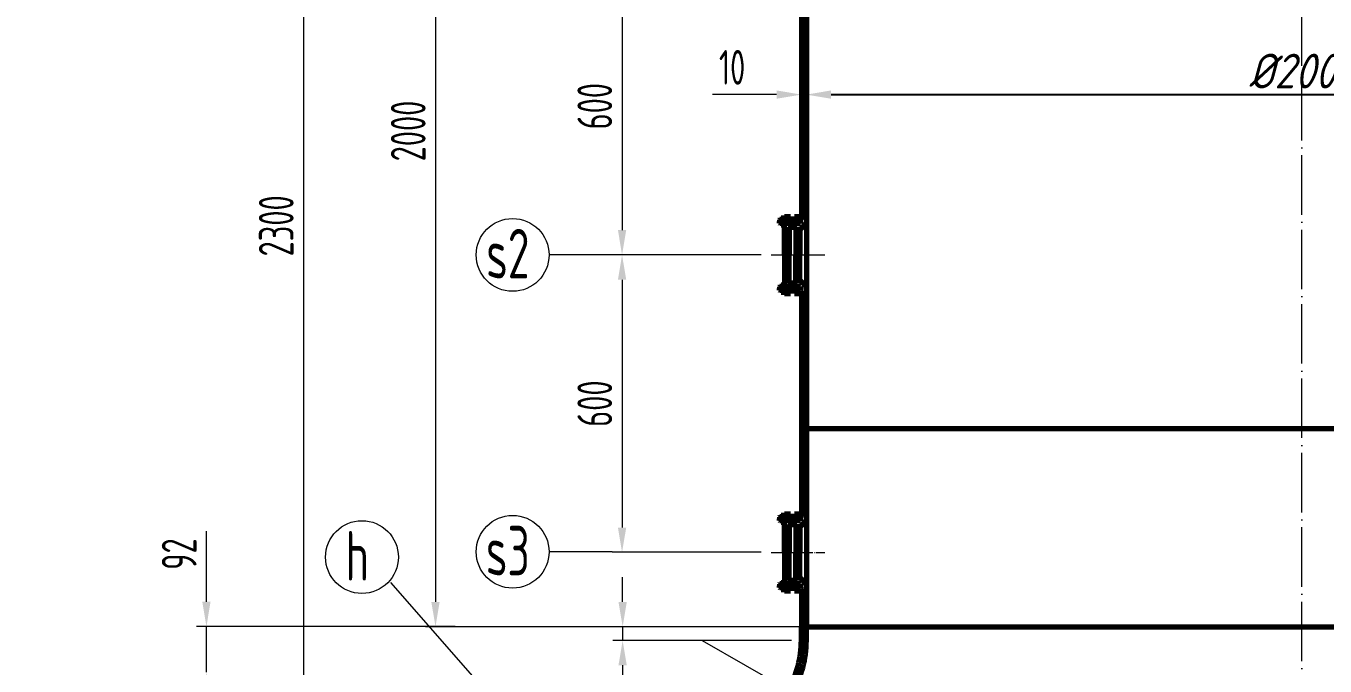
# Model space of a CAD drawing. Header units: millimetres. Extents: x -81840 to -69960, y -57447 to -40627.
# Drawn here: x -80411 to -77791, y -45711 to -44420 of the extents above; entities that cross this region are included whole.
import ezdxf
from ezdxf.enums import TextEntityAlignment as Align

# ---------------------------------------------------------------- set-up
doc = ezdxf.new("R2010")
doc.units = ezdxf.units.MM
doc.linetypes.add('ACAD_ISO04W100', pattern=[30, 24, -3, 0, -3])
for name, color, linetype, lineweight in [('中心线', 1, 'ACAD_ISO04W100', 18), ('标注', 7, 'Continuous', 18), ('粗实线', 4, 'Continuous', 70)]:
    doc.layers.add(name, color=color, linetype=linetype, lineweight=lineweight)
doc.styles.add('GB', font='gbeitc.shx', dxfattribs={"bigfont": 'gbcbig.shx'})
doc.styles.add('HGCAD', font='gbenor.shx', dxfattribs={"width": 0.75, "bigfont": 'gbcbig.shx'})
doc.dimstyles.new('GB$0', dxfattribs={"dimscale": 20, "dimtxt": 3.5, "dimasz": 2.5, "dimexe": 2.25, "dimexo": 2, "dimtad": 1, "dimdec": 0, "dimtxsty": 'GB', "dimcen": 2.5, "dimadec": 0, "dimazin": 0, "dimtfac": 1, "dimtdec": 0, "dimtmove": 0, "dimatfit": 3, "dimfxl": 1.25, "dimarcsym": 0})
doc.dimstyles.new('GB$2', dxfattribs={"dimscale": 20, "dimtxt": 3.5, "dimasz": 2.5, "dimexe": 2.25, "dimexo": 2, "dimtad": 1, "dimdec": 0, "dimtxsty": 'GB', "dimcen": 2.5, "dimadec": 0, "dimazin": 0, "dimtfac": 1, "dimtdec": 0, "dimtmove": 0, "dimatfit": 3, "dimfxl": 1.25, "dimarcsym": 0})
doc.dimstyles.new('GB$4', dxfattribs={"dimscale": 20, "dimtxt": 3.5, "dimasz": 2.5, "dimexe": 2.25, "dimexo": 2, "dimtad": 1, "dimtoh": 1, "dimdec": 0, "dimtxsty": 'GB', "dimcen": 2.5, "dimadec": 0, "dimazin": 0, "dimtfac": 1, "dimtdec": 0, "dimtmove": 0, "dimatfit": 3, "dimfxl": 1.25, "dimarcsym": 0})

# ---------------------------------------------------------------- blocks, each defined once
blk = doc.blocks.new('*D7')
at = {"layer": 'Defpoints', "color": 0, "ltscale": 20}
for p in [(-78837.1, -44544.8), (-76837.1, -44558), (-76837.1, -44593.1)]:
    blk.add_point(p, dxfattribs=at)
at = {"layer": '标注', "color": 0, "lineweight": -2, "ltscale": 20}
for p, q in [((-76837.1, -44553.1), (-76837.1, -44513)), ((-78787.1, -44558), (-76887.1, -44558)), ((-78837.1, -44584.8), (-78837.1, -44603))]:
    blk.add_line(p, q, dxfattribs=at)
at = {"layer": '标注', "color": 0, "ltscale": 20}
for points in [[(-78787.1, -44549.6), (-78787.1, -44566.3), (-78837.1, -44558)], [(-76887.1, -44549.6), (-76887.1, -44566.3), (-76837.1, -44558)]]:
    blk.add_solid(points, dxfattribs=at)
at = {"layer": '标注', "color": 0, "ltscale": 20, "insert": (-77837.1, -44510.5), "char_height": 70, "attachment_point": 5, "style": 'GB'}
blk.add_mtext('%%C2000', dxfattribs=at)
blk = doc.blocks.new('*D10')
at = {"layer": 'Defpoints', "color": 0, "ltscale": 20}
for p in [(-78870.2, -43631.4), (-79851.3, -45931.3), (-78091.3, -45931.3)]:
    blk.add_point(p, dxfattribs=at)
at = {"layer": '标注', "color": 0, "ltscale": 20}
for p, q in [((-78890.2, -43631.4), (-79871.3, -43631.4)), ((-79851.3, -43681.4), (-79851.3, -45881.3)), ((-78111.3, -45931.3), (-79871.3, -45931.3))]:
    blk.add_line(p, q, dxfattribs=at)
for points in [[(-79859.6, -43681.4), (-79843, -43681.4), (-79851.3, -43631.4)], [(-79859.6, -45881.3), (-79843, -45881.3), (-79851.3, -45931.3)]]:
    blk.add_solid(points, dxfattribs=at)
at = {"layer": '标注', "color": 0, "ltscale": 20, "insert": (-79906.3, -44822.8), "char_height": 70, "attachment_point": 5, "rotation": 90, "style": 'HGCAD'}
blk.add_mtext('2300', dxfattribs=at)
blk = doc.blocks.new('*D18')
at = {"layer": 'Defpoints', "color": 0, "ltscale": 20}
for p in [(-78065.1, -42375.3), (-80676.9, -50977.7), (-78246.1, -50977.7)]:
    blk.add_point(p, dxfattribs=at)
at = {"layer": '标注', "color": 0, "ltscale": 20}
for p, q in [((-78085.1, -42375.3), (-80696.9, -42375.3)), ((-80676.9, -42425.3), (-80676.9, -50927.7)), ((-78266.1, -50977.7), (-80696.9, -50977.7))]:
    blk.add_line(p, q, dxfattribs=at)
for points in [[(-80685.2, -42425.3), (-80668.5, -42425.3), (-80676.9, -42375.3)], [(-80685.2, -50927.7), (-80668.5, -50927.7), (-80676.9, -50977.7)]]:
    blk.add_solid(points, dxfattribs=at)
at = {"layer": '标注', "color": 0, "ltscale": 20, "insert": (-80731.9, -46689), "char_height": 70, "attachment_point": 5, "rotation": 90, "style": 'HGCAD'}
blk.add_mtext('8602', dxfattribs=at)
blk = doc.blocks.new('*D31')
at = {"layer": 'Defpoints', "color": 0, "ltscale": 20}
for p in [(-79208.8, -44281.4), (-79208.8, -44881.4), (-78908.3, -44881.4)]:
    blk.add_point(p, dxfattribs=at)
at = {"layer": '标注', "color": 0, "ltscale": 20}
for p, q in [((-79208.8, -44331.4), (-79208.8, -44831.4)), ((-78928.3, -44881.4), (-79228.8, -44881.4))]:
    blk.add_line(p, q, dxfattribs=at)
for points in [[(-79217.1, -44331.4), (-79200.4, -44331.4), (-79208.8, -44281.4)], [(-79217.1, -44831.4), (-79200.4, -44831.4), (-79208.8, -44881.4)]]:
    blk.add_solid(points, dxfattribs=at)
at = {"layer": '标注', "color": 0, "ltscale": 20, "insert": (-79263.8, -44581.4), "char_height": 70, "attachment_point": 5, "rotation": 90, "style": 'HGCAD'}
blk.add_mtext('600', dxfattribs=at)
blk = doc.blocks.new('*D32')
at = {"layer": 'Defpoints', "color": 0, "ltscale": 20}
for p in [(-79208.8, -44881.4), (-79208.8, -45481.4), (-78908.3, -45481.4)]:
    blk.add_point(p, dxfattribs=at)
at = {"layer": '标注', "color": 0, "ltscale": 20}
for p, q in [((-79208.8, -44931.4), (-79208.8, -45431.4)), ((-78928.3, -45481.4), (-79228.8, -45481.4))]:
    blk.add_line(p, q, dxfattribs=at)
for points in [[(-79217.1, -44931.4), (-79200.4, -44931.4), (-79208.8, -44881.4)], [(-79217.1, -45431.4), (-79200.4, -45431.4), (-79208.8, -45481.4)]]:
    blk.add_solid(points, dxfattribs=at)
at = {"layer": '标注', "color": 0, "ltscale": 20, "insert": (-79263.8, -45181.4), "char_height": 70, "attachment_point": 5, "rotation": 90, "style": 'HGCAD'}
blk.add_mtext('600', dxfattribs=at)
blk = doc.blocks.new('*D65')
at = {"layer": 'Defpoints', "color": 0, "ltscale": 20}
for p in [(-79047.1, -45659.1), (-78873.9, -45759.1)]:
    blk.add_point(p, dxfattribs=at)
at = {"layer": '标注', "color": 0, "ltscale": 20}
for p, q in [((-79047.1, -45659.1), (-78873.9, -45759.1)), ((-78726.7, -45844.1), (-78830.6, -45784.1)), ((-78592.9, -45844.1), (-78726.7, -45844.1))]:
    blk.add_line(p, q, dxfattribs=at)
blk.add_solid([(-78826.4, -45776.9), (-78834.8, -45791.4), (-78873.9, -45759.1)], dxfattribs=at)
at = {"layer": '标注', "color": 0, "ltscale": 20, "insert": (-78649.8, -45789.1), "char_height": 70, "attachment_point": 5, "style": 'HGCAD'}
blk.add_mtext('R200', dxfattribs=at)
blk = doc.blocks.new('*D66')
at = {"layer": 'Defpoints', "color": 0, "ltscale": 20}
for p in [(-78847.1, -45631.4), (-79207.6, -45659.1), (-78847.1, -45659.1)]:
    blk.add_point(p, dxfattribs=at)
at = {"layer": '标注', "color": 0, "ltscale": 20}
for p, q in [((-79207.6, -45581.4), (-79207.6, -45531.4)), ((-78867.1, -45631.4), (-79227.6, -45631.4)), ((-79207.6, -45631.4), (-79207.6, -45659.1)), ((-78867.1, -45659.1), (-79227.6, -45659.1)), ((-79207.6, -45709.1), (-79207.6, -45848.4))]:
    blk.add_line(p, q, dxfattribs=at)
for points in [[(-79216, -45581.4), (-79199.3, -45581.4), (-79207.6, -45631.4)], [(-79216, -45709.1), (-79199.3, -45709.1), (-79207.6, -45659.1)]]:
    blk.add_solid(points, dxfattribs=at)
at = {"layer": '标注', "color": 0, "ltscale": 20, "insert": (-79262.6, -45803.8), "char_height": 70, "attachment_point": 5, "rotation": 90, "style": 'HGCAD'}
blk.add_mtext('28', dxfattribs=at)
blk = doc.blocks.new('*D67')
at = {"layer": 'Defpoints', "color": 0, "ltscale": 20}
for p in [(-77838, -42131.5), (-78865.2, -45764.1), (-78627.8, -46155.2), (-79276.8, -46477), (-77837.1, -50954.5)]:
    blk.add_point(p, dxfattribs=at)
at = {"layer": '标注', "color": 0, "ltscale": 20}
blk.add_arc((-77837.9, -43984.7), 2309.9, 241.2403, 268.7657, dxfattribs=at)
for points in [[(-78953.3, -46016.8), (-78945.1, -46002.3), (-78992.8, -45985)], [(-77887.5, -46285.6), (-77887.7, -46302.3), (-77837.6, -46294.5)]]:
    blk.add_solid(points, dxfattribs=at)
at = {"layer": '标注', "color": 0, "ltscale": 20, "insert": (-78421.3, -46162.7), "char_height": 70, "attachment_point": 5, "rotation": 345.003, "style": 'HGCAD'}
blk.add_mtext('30.0°', dxfattribs=at)
blk = doc.blocks.new('*D73')
at = {"layer": 'Defpoints', "color": 0, "ltscale": 20}
for p in [(-79428.6, -43631.4), (-79585.1, -45631.4), (-78807.1, -45631.4)]:
    blk.add_point(p, dxfattribs=at)
at = {"layer": '标注', "color": 0, "ltscale": 20}
for p, q in [((-79448.6, -43631.4), (-79605.1, -43631.4)), ((-79585.1, -43681.4), (-79585.1, -45581.4)), ((-78827.1, -45631.4), (-79605.1, -45631.4))]:
    blk.add_line(p, q, dxfattribs=at)
for points in [[(-79593.5, -43681.4), (-79576.8, -43681.4), (-79585.1, -43631.4)], [(-79593.5, -45581.4), (-79576.8, -45581.4), (-79585.1, -45631.4)]]:
    blk.add_solid(points, dxfattribs=at)
at = {"layer": '标注', "color": 0, "ltscale": 20, "insert": (-79640.1, -44631.4), "char_height": 70, "attachment_point": 5, "rotation": 90, "style": 'HGCAD'}
blk.add_mtext('2000', dxfattribs=at)
blk = doc.blocks.new('*D74')
at = {"layer": 'Defpoints', "color": 0, "ltscale": 20}
for p in [(-77838, -42131.5), (-79276.8, -48295.9), (-78228.6, -48570.2), (-78350.5, -49900.3), (-77837.1, -50954.5)]:
    blk.add_point(p, dxfattribs=at)
at = {"layer": '标注', "color": 0, "ltscale": 20}
blk.add_arc((-77837.1, -50789.5), 2253.5, 91.2772, 118.7287, dxfattribs=at)
for points in [[(-77887.5, -48528.2), (-77887.3, -48544.9), (-77837.4, -48536)], [(-78916.2, -48820.6), (-78924.4, -48806.1), (-78963.9, -48837.9)]]:
    blk.add_solid(points, dxfattribs=at)
at = {"layer": '标注', "color": 0, "ltscale": 20, "insert": (-78434.7, -48559.7), "char_height": 70, "attachment_point": 5, "rotation": 15.003, "style": 'HGCAD'}
blk.add_mtext('30.0°', dxfattribs=at)
blk = doc.blocks.new('*D79')
at = {"layer": 'Defpoints', "color": 0, "ltscale": 20}
for p in [(-78847.1, -44558), (-78847.1, -44558), (-78837.1, -44558)]:
    blk.add_point(p, dxfattribs=at)
at = {"layer": '标注', "color": 0, "ltscale": 20}
for p, q in [((-78897.1, -44558), (-79026.5, -44558)), ((-78837.1, -44558), (-78847.1, -44558)), ((-78787.1, -44558), (-78737.1, -44558))]:
    blk.add_line(p, q, dxfattribs=at)
for points in [[(-78897.1, -44549.6), (-78897.1, -44566.3), (-78847.1, -44558)], [(-78787.1, -44549.6), (-78787.1, -44566.3), (-78837.1, -44558)]]:
    blk.add_solid(points, dxfattribs=at)
at = {"layer": '标注', "color": 0, "ltscale": 20, "insert": (-78986.8, -44503), "char_height": 70, "attachment_point": 5, "style": 'HGCAD'}
blk.add_mtext('10', dxfattribs=at)
blk = doc.blocks.new('*D80')
at = {"layer": 'Defpoints', "color": 0, "ltscale": 20}
for p in [(-77840, -42131.5), (-77642.1, -42575.3), (-77751.7, -42706.8), (-76928.8, -43284.4), (-77840.9, -51206.2)]:
    blk.add_point(p, dxfattribs=at)
at = {"layer": '标注', "color": 0, "ltscale": 20}
blk.add_arc((-77840, -42378.5), 339.9, 278.4309, 306.7317, dxfattribs=at)
for points in [[(-77642.2, -42644.6), (-77631.3, -42657.2), (-77599, -42618.2)], [(-77789.6, -42723), (-77790.8, -42706.4), (-77840, -42718.4)]]:
    blk.add_solid(points, dxfattribs=at)
at = {"layer": '标注', "color": 0, "ltscale": 20, "insert": (-77730.6, -42641.6), "char_height": 70, "attachment_point": 5, "rotation": 22.5813, "style": 'HGCAD'}
blk.add_mtext('45%%D', dxfattribs=at)
blk = doc.blocks.new('*D115')
at = {"layer": 'Defpoints', "color": 0, "ltscale": 20}
for p in [(-80047.1, -45631.1), (-79525.2, -45631.1), (-80047.1, -45723.2)]:
    blk.add_point(p, dxfattribs=at)
at = {"layer": '标注', "color": 0, "ltscale": 20}
for p, q in [((-80047.1, -45581.1), (-80047.1, -45438.6)), ((-79545.2, -45631.1), (-80067.1, -45631.1)), ((-80047.1, -45723.2), (-80047.1, -45631.1)), ((-80047.1, -45773.2), (-80047.1, -45823.2))]:
    blk.add_line(p, q, dxfattribs=at)
for points in [[(-80055.5, -45581.1), (-80038.8, -45581.1), (-80047.1, -45631.1)], [(-80055.5, -45773.2), (-80038.8, -45773.2), (-80047.1, -45723.2)]]:
    blk.add_solid(points, dxfattribs=at)
at = {"layer": '标注', "color": 0, "ltscale": 20, "insert": (-80102.1, -45484.9), "char_height": 70, "attachment_point": 5, "rotation": 90, "style": 'HGCAD'}
blk.add_mtext('92', dxfattribs=at)

msp = doc.modelspace()

# ---------------------------------------------------------------- hatches: boundary and pattern name
at = {"layer": '中心线', "linetype": 'ByBlock', "lineweight": 18}
for points in [[(-78873.29, -44830.48), (-78873.29, -44825.45), (-78873.29, -44824.45), (-78871.95, -44824.45), (-78871.95, -44830.48)], [(-78857.2, -44830.48), (-78857.2, -44825.45), (-78857.2, -44824.45), (-78858.54, -44824.45), (-78858.54, -44830.48)], [(-78873.29, -44932.39), (-78873.29, -44937.42), (-78873.29, -44938.42), (-78871.95, -44938.42), (-78871.95, -44932.39)], [(-78857.2, -44932.39), (-78857.2, -44937.42), (-78857.2, -44938.42), (-78858.54, -44938.42), (-78858.54, -44932.39)], [(-78873.29, -45430.48), (-78873.29, -45425.45), (-78873.29, -45424.45), (-78871.95, -45424.45), (-78871.95, -45430.48)], [(-78857.2, -45430.48), (-78857.2, -45425.45), (-78857.2, -45424.45), (-78858.54, -45424.45), (-78858.54, -45430.48)], [(-78873.29, -45532.39), (-78873.29, -45537.42), (-78873.29, -45538.42), (-78871.95, -45538.42), (-78871.95, -45532.39)], [(-78857.2, -45532.39), (-78857.2, -45537.42), (-78857.2, -45538.42), (-78858.54, -45538.42), (-78858.54, -45532.39)]]:
    msp.add_hatch(color=256, dxfattribs=at).paths.add_polyline_path(points)

# ---------------------------------------------------------------- linework, layer by layer
msp.add_point((-78837.1, -45379.63))
at = {"layer": '中心线', "ltscale": 5}
for p, q in [((-77837.13, -50954.48), (-77838.04, -42131.47)), ((-78908.27, -44881.43), (-78799.81, -44881.43))]:
    msp.add_line(p, q, dxfattribs=at)
at = {"layer": '中心线', "linetype": 'ByBlock', "lineweight": 18}
for p, q in [((-78845.04, -44813.72), (-78894.3, -44813.72)), ((-78888.04, -44810.37), (-78891.39, -44810.37)), ((-78888.04, -44817.07), (-78891.39, -44817.07)), ((-78873.29, -44825.45), (-78873.29, -44824.45)), ((-78871.95, -44830.48), (-78873.29, -44830.48)), ((-78871.95, -44824.45), (-78871.95, -44830.48)), ((-78857.2, -44824.45), (-78858.54, -44824.45)), ((-78858.54, -44825.45), (-78858.54, -44824.45)), ((-78858.54, -44830.48), (-78857.2, -44830.48)), ((-78871.95, -44932.39), (-78873.29, -44932.39)), ((-78871.95, -44938.42), (-78871.95, -44932.39)), ((-78858.54, -44932.39), (-78857.2, -44932.39)), ((-78843.78, -44949.15), (-78894.3, -44949.15)), ((-78888.04, -44945.8), (-78891.39, -44945.8)), ((-78888.04, -44952.5), (-78891.39, -44952.5)), ((-78873.29, -44937.42), (-78873.29, -44938.42)), ((-78869.27, -44942.11), (-78869.27, -44937.42)), ((-78858.54, -44937.42), (-78858.54, -44938.42)), ((-78857.2, -44938.42), (-78858.54, -44938.42)), ((-78845.04, -45413.72), (-78894.3, -45413.72)), ((-78888.04, -45410.37), (-78891.39, -45410.37)), ((-78888.04, -45417.07), (-78891.39, -45417.07)), ((-78873.29, -45425.45), (-78873.29, -45424.45)), ((-78871.95, -45430.48), (-78873.29, -45430.48)), ((-78871.95, -45424.45), (-78871.95, -45430.48)), ((-78857.2, -45424.45), (-78858.54, -45424.45)), ((-78858.54, -45425.45), (-78858.54, -45424.45)), ((-78858.54, -45430.48), (-78857.2, -45430.48)), ((-78871.95, -45532.39), (-78873.29, -45532.39)), ((-78873.29, -45537.42), (-78873.29, -45538.42)), ((-78871.95, -45538.42), (-78871.95, -45532.39)), ((-78869.27, -45542.11), (-78869.27, -45537.42)), ((-78858.54, -45532.39), (-78857.2, -45532.39)), ((-78858.54, -45537.42), (-78858.54, -45538.42)), ((-78857.2, -45538.42), (-78858.54, -45538.42)), ((-78843.78, -45549.15), (-78894.3, -45549.15)), ((-78888.04, -45545.8), (-78891.39, -45545.8)), ((-78888.04, -45552.5), (-78891.39, -45552.5))]:
    msp.add_line(p, q, dxfattribs=at)
at = {"layer": '中心线'}
msp.add_line((-78908.27, -45481.43), (-78799.81, -45481.43), dxfattribs=at)
at = {"layer": '标注', "ltscale": 20}
for p, q in [((-79228.78, -44881.43), (-79356.11, -44881.43)), ((-79228.78, -45480.34), (-79356.11, -45480.34)), ((-79675.67, -45542.33), (-79259.62, -46017.8)), ((-78120.98, -45631.43), (-78457.12, -45631.43))]:
    msp.add_line(p, q, dxfattribs=at)
for centre in [(-79429.5, -44881.43), (-79429.5, -45480.34), (-79733.44, -45490.96)]:
    msp.add_circle(centre, 73.39, dxfattribs=at)
at = {"layer": '粗实线'}
for p, q in [((-78837.1, -43631.43), (-78837.1, -45631.43)), ((-78847.1, -44359.21), (-78847.1, -44803.66)), ((-78847.1, -44959.21), (-78847.1, -45403.66)), ((-78847.1, -45231.43), (-76827.1, -45231.43)), ((-78847.1, -45559.21), (-78847.1, -45631.43)), ((-78847.1, -45631.43), (-76827.1, -45631.43)), ((-78847.1, -45659.14), (-78847.1, -45631.43)), ((-78837.1, -45659.14), (-78837.1, -45631.43))]:
    msp.add_line(p, q, dxfattribs=at)
at = {"layer": '粗实线', "linetype": 'ByBlock'}
for p, q in [((-78881.34, -44881.43), (-78881.34, -44803.66)), ((-78881.34, -44803.66), (-78869.27, -44803.66)), ((-78869.27, -44803.66), (-78869.27, -44809.7)), ((-78861.22, -44809.7), (-78861.22, -44803.66)), ((-78861.22, -44803.66), (-78837.1, -44803.66)), ((-78837.1, -44803.66), (-78837.1, -44939.92)), ((-78891.39, -44810.37), (-78890.72, -44809.7)), ((-78891.39, -44810.37), (-78891.39, -44813.72)), ((-78891.39, -44817.07), (-78891.39, -44813.72)), ((-78891.39, -44817.07), (-78890.72, -44817.74)), ((-78888.04, -44809.7), (-78890.72, -44809.7)), ((-78888.04, -44817.74), (-78890.72, -44817.74)), ((-78888.04, -44806.63), (-78881.34, -44806.63)), ((-78888.04, -44817.74), (-78888.04, -44806.63)), ((-78888.04, -44809.7), (-78888.04, -44820.81)), ((-78888.04, -44810.87), (-78881.34, -44810.87)), ((-78888.04, -44816.57), (-78881.34, -44816.57)), ((-78888.04, -44820.81), (-78881.34, -44820.81)), ((-78869.27, -44809.36), (-78881.34, -44809.36)), ((-78848.63, -44809.7), (-78881.34, -44809.7)), ((-78848.63, -44810.37), (-78881.34, -44810.37)), ((-78848.63, -44817.07), (-78881.34, -44817.07)), ((-78848.63, -44817.74), (-78881.34, -44817.74)), ((-78869.27, -44818.08), (-78881.34, -44818.08)), ((-78879.33, -44830.48), (-78881.34, -44827)), ((-78879.33, -44830.48), (-78879.33, -44881.43)), ((-78873.29, -44830.48), (-78879.33, -44830.48)), ((-78873.29, -44824.45), (-78869.27, -44824.45)), ((-78873.29, -44825.45), (-78873.29, -44881.43)), ((-78871.95, -44825.45), (-78871.95, -44881.43)), ((-78871.95, -44825.45), (-78858.54, -44825.45)), ((-78871.95, -44830.48), (-78871.95, -44880.76)), ((-78869.27, -44817.74), (-78869.27, -44825.45)), ((-78861.22, -44825.45), (-78861.22, -44817.74)), ((-78861.22, -44824.45), (-78858.54, -44824.45)), ((-78858.54, -44825.45), (-78858.54, -44881.43)), ((-78857.2, -44881.43), (-78857.2, -44824.45)), ((-78857.2, -44830.48), (-78850.15, -44830.48)), ((-78852.04, -44809.7), (-78852.04, -44817.74)), ((-78852.04, -44809.7), (-78851.42, -44810.35)), ((-78852.04, -44817.74), (-78851.42, -44817.08)), ((-78851.42, -44810.35), (-78851.42, -44813.72)), ((-78851.42, -44817.08), (-78851.42, -44813.72)), ((-78850.15, -44830.48), (-78837.1, -44817.43)), ((-78850.15, -44830.48), (-78850.15, -44881.43)), ((-78848.63, -44809.7), (-78848.63, -44817.74)), ((-78848.63, -44810.28), (-78846.78, -44813.63)), ((-78848.63, -44816.98), (-78846.78, -44813.63)), ((-78881.34, -44881.43), (-78881.34, -44959.21)), ((-78879.33, -44932.39), (-78879.33, -44881.43)), ((-78873.29, -44937.42), (-78873.29, -44881.43)), ((-78871.95, -44932.39), (-78871.95, -44881.43)), ((-78871.95, -44937.42), (-78871.95, -44881.43)), ((-78858.54, -44937.42), (-78858.54, -44881.43)), ((-78857.2, -44881.43), (-78857.2, -44938.42)), ((-78850.15, -44932.39), (-78850.15, -44881.43)), ((-78879.33, -44932.39), (-78881.34, -44935.87)), ((-78873.29, -44932.39), (-78879.33, -44932.39)), ((-78857.2, -44932.39), (-78850.15, -44932.39)), ((-78850.15, -44932.39), (-78837.1, -44945.43)), ((-78891.39, -44945.8), (-78890.72, -44945.13)), ((-78891.39, -44945.8), (-78891.39, -44949.15)), ((-78891.39, -44952.5), (-78891.39, -44949.15)), ((-78891.39, -44952.5), (-78890.72, -44953.17)), ((-78888.04, -44945.13), (-78890.72, -44945.13)), ((-78888.04, -44953.17), (-78890.72, -44953.17)), ((-78888.04, -44942.06), (-78881.34, -44942.06)), ((-78888.04, -44953.17), (-78888.04, -44942.06)), ((-78888.04, -44945.13), (-78888.04, -44956.24)), ((-78888.04, -44946.3), (-78881.34, -44946.3)), ((-78888.04, -44952), (-78881.34, -44952)), ((-78888.04, -44956.24), (-78881.34, -44956.24)), ((-78869.27, -44944.79), (-78881.34, -44944.79)), ((-78848.63, -44945.13), (-78881.34, -44945.13)), ((-78848.63, -44945.8), (-78881.34, -44945.8)), ((-78848.63, -44952.5), (-78881.34, -44952.5)), ((-78848.63, -44953.17), (-78881.34, -44953.17)), ((-78869.27, -44953.51), (-78881.34, -44953.51)), ((-78881.34, -44959.21), (-78869.27, -44959.21)), ((-78873.29, -44938.42), (-78869.27, -44938.42)), ((-78871.95, -44937.42), (-78858.54, -44937.42)), ((-78869.27, -44945.13), (-78869.27, -44937.42)), ((-78869.27, -44959.21), (-78869.27, -44953.17)), ((-78861.22, -44937.42), (-78861.22, -44945.13)), ((-78861.22, -44938.42), (-78858.54, -44938.42)), ((-78861.22, -44953.17), (-78861.22, -44959.21)), ((-78861.22, -44959.21), (-78837.1, -44959.21)), ((-78852.04, -44945.13), (-78851.42, -44945.79)), ((-78852.04, -44953.17), (-78852.04, -44945.13)), ((-78852.04, -44953.17), (-78851.42, -44952.52)), ((-78851.42, -44945.79), (-78851.42, -44949.15)), ((-78851.42, -44952.52), (-78851.42, -44949.15)), ((-78848.63, -44953.17), (-78848.63, -44945.13)), ((-78848.63, -44945.8), (-78846.78, -44949.15)), ((-78848.63, -44952.5), (-78846.78, -44949.15)), ((-78837.1, -44959.21), (-78837.1, -44939.92)), ((-78888.04, -45406.63), (-78881.34, -45406.63)), ((-78888.04, -45417.74), (-78888.04, -45406.63)), ((-78881.34, -45481.43), (-78881.34, -45403.66)), ((-78881.34, -45403.66), (-78869.27, -45403.66)), ((-78869.27, -45403.66), (-78869.27, -45409.7)), ((-78861.22, -45409.7), (-78861.22, -45403.66)), ((-78861.22, -45403.66), (-78837.1, -45403.66)), ((-78837.1, -45403.66), (-78837.1, -45539.92)), ((-78891.39, -45410.37), (-78890.72, -45409.7)), ((-78891.39, -45410.37), (-78891.39, -45413.72)), ((-78891.39, -45417.07), (-78891.39, -45413.72)), ((-78891.39, -45417.07), (-78890.72, -45417.74)), ((-78888.04, -45409.7), (-78890.72, -45409.7)), ((-78888.04, -45417.74), (-78890.72, -45417.74)), ((-78888.04, -45409.7), (-78888.04, -45420.81)), ((-78888.04, -45410.87), (-78881.34, -45410.87)), ((-78888.04, -45416.57), (-78881.34, -45416.57)), ((-78888.04, -45420.81), (-78881.34, -45420.81)), ((-78869.27, -45409.36), (-78881.34, -45409.36)), ((-78848.63, -45409.7), (-78881.34, -45409.7)), ((-78848.63, -45410.37), (-78881.34, -45410.37)), ((-78848.63, -45417.07), (-78881.34, -45417.07)), ((-78848.63, -45417.74), (-78881.34, -45417.74)), ((-78869.27, -45418.08), (-78881.34, -45418.08)), ((-78879.33, -45430.48), (-78881.34, -45427)), ((-78879.33, -45430.48), (-78879.33, -45481.43)), ((-78873.29, -45430.48), (-78879.33, -45430.48)), ((-78873.29, -45424.45), (-78869.27, -45424.45)), ((-78873.29, -45425.45), (-78873.29, -45481.43)), ((-78871.95, -45425.45), (-78871.95, -45481.43)), ((-78871.95, -45425.45), (-78858.54, -45425.45)), ((-78871.95, -45430.48), (-78871.95, -45480.76)), ((-78869.27, -45417.74), (-78869.27, -45425.45)), ((-78861.22, -45425.45), (-78861.22, -45417.74)), ((-78861.22, -45424.45), (-78858.54, -45424.45)), ((-78858.54, -45425.45), (-78858.54, -45481.43)), ((-78857.2, -45481.43), (-78857.2, -45424.45)), ((-78857.2, -45430.48), (-78850.15, -45430.48)), ((-78852.04, -45409.7), (-78852.04, -45417.74)), ((-78852.04, -45409.7), (-78851.42, -45410.35)), ((-78852.04, -45417.74), (-78851.42, -45417.08)), ((-78851.42, -45410.35), (-78851.42, -45413.72)), ((-78851.42, -45417.08), (-78851.42, -45413.72)), ((-78850.15, -45430.48), (-78837.1, -45417.43)), ((-78850.15, -45430.48), (-78850.15, -45481.43)), ((-78848.63, -45409.7), (-78848.63, -45417.74)), ((-78848.63, -45410.28), (-78846.78, -45413.63)), ((-78848.63, -45416.98), (-78846.78, -45413.63)), ((-78881.34, -45481.43), (-78881.34, -45559.21)), ((-78879.33, -45532.39), (-78879.33, -45481.43)), ((-78873.29, -45537.42), (-78873.29, -45481.43)), ((-78871.95, -45532.39), (-78871.95, -45481.43)), ((-78871.95, -45537.42), (-78871.95, -45481.43)), ((-78858.54, -45537.42), (-78858.54, -45481.43)), ((-78857.2, -45481.43), (-78857.2, -45538.42)), ((-78850.15, -45532.39), (-78850.15, -45481.43)), ((-78879.33, -45532.39), (-78881.34, -45535.87)), ((-78873.29, -45532.39), (-78879.33, -45532.39)), ((-78873.29, -45538.42), (-78869.27, -45538.42)), ((-78871.95, -45537.42), (-78858.54, -45537.42)), ((-78869.27, -45545.13), (-78869.27, -45537.42)), ((-78861.22, -45537.42), (-78861.22, -45545.13)), ((-78861.22, -45538.42), (-78858.54, -45538.42)), ((-78857.2, -45532.39), (-78850.15, -45532.39)), ((-78850.15, -45532.39), (-78837.1, -45545.43)), ((-78891.39, -45545.8), (-78890.72, -45545.13)), ((-78891.39, -45545.8), (-78891.39, -45549.15)), ((-78891.39, -45552.5), (-78891.39, -45549.15)), ((-78891.39, -45552.5), (-78890.72, -45553.17)), ((-78888.04, -45545.13), (-78890.72, -45545.13)), ((-78888.04, -45553.17), (-78890.72, -45553.17)), ((-78888.04, -45542.06), (-78881.34, -45542.06)), ((-78888.04, -45553.17), (-78888.04, -45542.06)), ((-78888.04, -45545.13), (-78888.04, -45556.24)), ((-78888.04, -45546.3), (-78881.34, -45546.3)), ((-78888.04, -45552), (-78881.34, -45552)), ((-78888.04, -45556.24), (-78881.34, -45556.24)), ((-78869.27, -45544.79), (-78881.34, -45544.79)), ((-78848.63, -45545.13), (-78881.34, -45545.13)), ((-78848.63, -45545.8), (-78881.34, -45545.8)), ((-78848.63, -45552.5), (-78881.34, -45552.5)), ((-78848.63, -45553.17), (-78881.34, -45553.17)), ((-78869.27, -45553.51), (-78881.34, -45553.51)), ((-78881.34, -45559.21), (-78869.27, -45559.21)), ((-78869.27, -45559.21), (-78869.27, -45553.17)), ((-78861.22, -45553.17), (-78861.22, -45559.21)), ((-78861.22, -45559.21), (-78837.1, -45559.21)), ((-78852.04, -45545.13), (-78851.42, -45545.79)), ((-78852.04, -45553.17), (-78852.04, -45545.13)), ((-78852.04, -45553.17), (-78851.42, -45552.52)), ((-78851.42, -45545.79), (-78851.42, -45549.15)), ((-78851.42, -45552.52), (-78851.42, -45549.15)), ((-78848.63, -45553.17), (-78848.63, -45545.13)), ((-78848.63, -45545.8), (-78846.78, -45549.15)), ((-78848.63, -45552.5), (-78846.78, -45549.15)), ((-78837.1, -45559.21), (-78837.1, -45539.92))]:
    msp.add_line(p, q, dxfattribs=at)
at = {"layer": '粗实线'}
for radius in [200, 210]:
    msp.add_arc((-79047.1, -45659.14), radius, 330, 0, dxfattribs=at)

# ---------------------------------------------------------------- texts
at = {"layer": '标注', "ltscale": 20, "style": 'HGCAD', "width": 0.75}
for s, p in [('s2', (-79439.21, -44878.97)), ('s3', (-79439.21, -45477.87)), ('h', (-79743.14, -45488.49))]:
    msp.add_text(s, height=100, dxfattribs=at).set_placement(p, align=Align.MIDDLE)

# ---------------------------------------------------------------- dimensions: what is measured, and where the dimension line sits
at = {"layer": '标注', "ltscale": 20}
for base, line1, line2, picture, middle in [((-78627.79, -46155.24), ((-77837.13, -50954.48), (-77838.04, -42131.47)), ((-79276.82, -46477.01), (-78865.24, -45764.14)), '*D67', (-78421.34, -46162.71)), ((-78228.61, -48570.24), ((-79276.82, -48295.88), (-78350.5, -49900.3)), ((-77837.13, -50954.48), (-77838.04, -42131.47)), '*D74', (-78434.74, -48559.67))]:
    dim = msp.add_angular_dim_2l(base=base, line1=line1, line2=line2, dimstyle='GB$2', override={"dimexe": 1, "dimexo": 1, "dimgap": 1, "dimdec": 1, "dimdsep": 46, "dimtxsty": 'HGCAD', "dimcen": 0, "dimadec": 1, "dimazin": 2, "dimtdec": 2, "dimatfit": 1}, dxfattribs=at)
    dim.commit()
    dim.dimension.update_dxf_attribs({"geometry": picture, "text_midpoint": middle})
dim = msp.add_angular_dim_2l(base=(-77751.73, -42706.75), line1=((-77840.91, -51206.23), (-77839.97, -42131.47)), line2=((-76928.76, -43284.44), (-77642.1, -42575.29)), text='45%%D', dimstyle='GB$2', override={"dimexe": 1, "dimexo": 1, "dimgap": 1, "dimdec": 1, "dimdsep": 46, "dimtxsty": 'HGCAD', "dimcen": 0, "dimadec": 1, "dimazin": 2, "dimtdec": 2, "dimatfit": 1}, dxfattribs=at)
dim.commit()
dim.dimension.update_dxf_attribs({"geometry": '*D80', "text_midpoint": (-77730.61, -42641.57)})
for base, p1, p2, override, picture, middle in [((-80676.86, -50977.74), (-78065.1, -42375.29), (-78246.06, -50977.74), {"dimscale": 20, "dimexe": 1, "dimexo": 1, "dimgap": 1, "dimdsep": 46, "dimtxsty": 'HGCAD', "dimcen": 0, "dimadec": 1, "dimtdec": 2, "dimatfit": 1}, '*D18', (-80676.86, -46689.01)), ((-79851.29, -45931.29), (-78870.18, -43631.43), (-78091.29, -45931.29), {"dimexe": 1, "dimexo": 1, "dimgap": 1, "dimdsep": 46, "dimtxsty": 'HGCAD', "dimcen": 0, "dimadec": 1, "dimtdec": 2, "dimatfit": 1}, '*D10', (-79851.29, -44822.8))]:
    dim = msp.add_linear_dim(base=base, p1=p1, p2=p2, angle=90, dimstyle='GB$0', override=override, dxfattribs=at)
    dim.commit()
    dim.dimension.update_dxf_attribs({"geometry": picture, "text_midpoint": middle, "dimtype": 160})
for base, p1, p2, override, picture, middle in [((-79585.15, -45631.43), (-79428.56, -43631.43), (-78807.12, -45631.43), {"dimexe": 1, "dimexo": 1, "dimgap": 1, "dimdec": 1, "dimdsep": 46, "dimtxsty": 'HGCAD', "dimcen": 0, "dimadec": 1, "dimtdec": 2, "dimatfit": 1}, '*D73', (-79640.15, -44631.43)), ((-79208.78, -44881.43), (-79208.78, -44281.43), (-78908.27, -44881.43), {"dimexe": 1, "dimexo": 1, "dimgap": 1, "dimdsep": 46, "dimtxsty": 'HGCAD', "dimcen": 0, "dimadec": 1, "dimtdec": 2, "dimatfit": 1}, '*D31', (-79263.78, -44581.43)), ((-79208.78, -45481.43), (-79208.78, -44881.43), (-78908.27, -45481.43), {"dimexe": 1, "dimexo": 1, "dimgap": 1, "dimdsep": 46, "dimtxsty": 'HGCAD', "dimcen": 0, "dimadec": 1, "dimtdec": 2, "dimatfit": 1}, '*D32', (-79263.78, -45181.43)), ((-80047.15, -45631.14), (-80047.15, -45723.17), (-79525.2, -45631.14), {"dimexe": 1, "dimexo": 1, "dimgap": 1, "dimdsep": 46, "dimtxsty": 'HGCAD', "dimcen": 0, "dimadec": 1, "dimtdec": 2, "dimatfit": 1}, '*D115', (-80102.15, -45484.86))]:
    dim = msp.add_linear_dim(base=base, p1=p1, p2=p2, angle=90, dimstyle='GB$0', override=override, dxfattribs=at)
    dim.commit()
    dim.dimension.update_dxf_attribs({"geometry": picture, "text_midpoint": middle})
dim = msp.add_linear_dim(base=(-78847.1, -44557.96), p1=(-78837.1, -44557.96), p2=(-78847.1, -44557.96), dimstyle='GB$0', override={"dimexe": 1, "dimexo": 1, "dimgap": 1, "dimdec": 1, "dimdsep": 46, "dimtxsty": 'HGCAD', "dimcen": 0, "dimadec": 1, "dimtdec": 2, "dimatfit": 1}, dxfattribs=at)
dim.commit()
dim.dimension.update_dxf_attribs({"geometry": '*D79', "text_midpoint": (-78986.81, -44502.96)})
dim = msp.add_linear_dim(base=(-76837.1, -44557.96), p1=(-78837.1, -44544.79), p2=(-76837.1, -44593.06), text='%%C<>', dimstyle='GB$0', override={"dimscale": 20}, dxfattribs=at)
dim.commit()
dim.dimension.update_dxf_attribs({"geometry": '*D7', "text_midpoint": (-77837.1, -44510.46)})
dim = msp.add_linear_dim(base=(-79207.62, -45659.14), p1=(-78847.1, -45631.43), p2=(-78847.1, -45659.14), angle=90, text='28', dimstyle='GB$0', override={"dimexe": 1, "dimexo": 1, "dimgap": 1, "dimdec": 1, "dimdsep": 46, "dimtxsty": 'HGCAD', "dimcen": 0, "dimadec": 1, "dimtdec": 2, "dimatfit": 1}, dxfattribs=at)
dim.commit()
dim.dimension.update_dxf_attribs({"geometry": '*D66', "text_midpoint": (-79262.62, -45803.76)})
dim = msp.add_radius_dim(center=(-79047.1, -45659.14), mpoint=(-78873.9, -45759.14), dimstyle='GB$4', override={"dimexe": 1, "dimexo": 1, "dimgap": 1, "dimdec": 1, "dimdsep": 46, "dimtxsty": 'HGCAD', "dimcen": 0, "dimadec": 1, "dimtdec": 2, "dimtmove": 1}, dxfattribs=at)
dim.commit()
dim.dimension.update_dxf_attribs({"geometry": '*D65', "text_midpoint": (-78649.78, -45789.14)})

doc.saveas('drawing.dxf')
